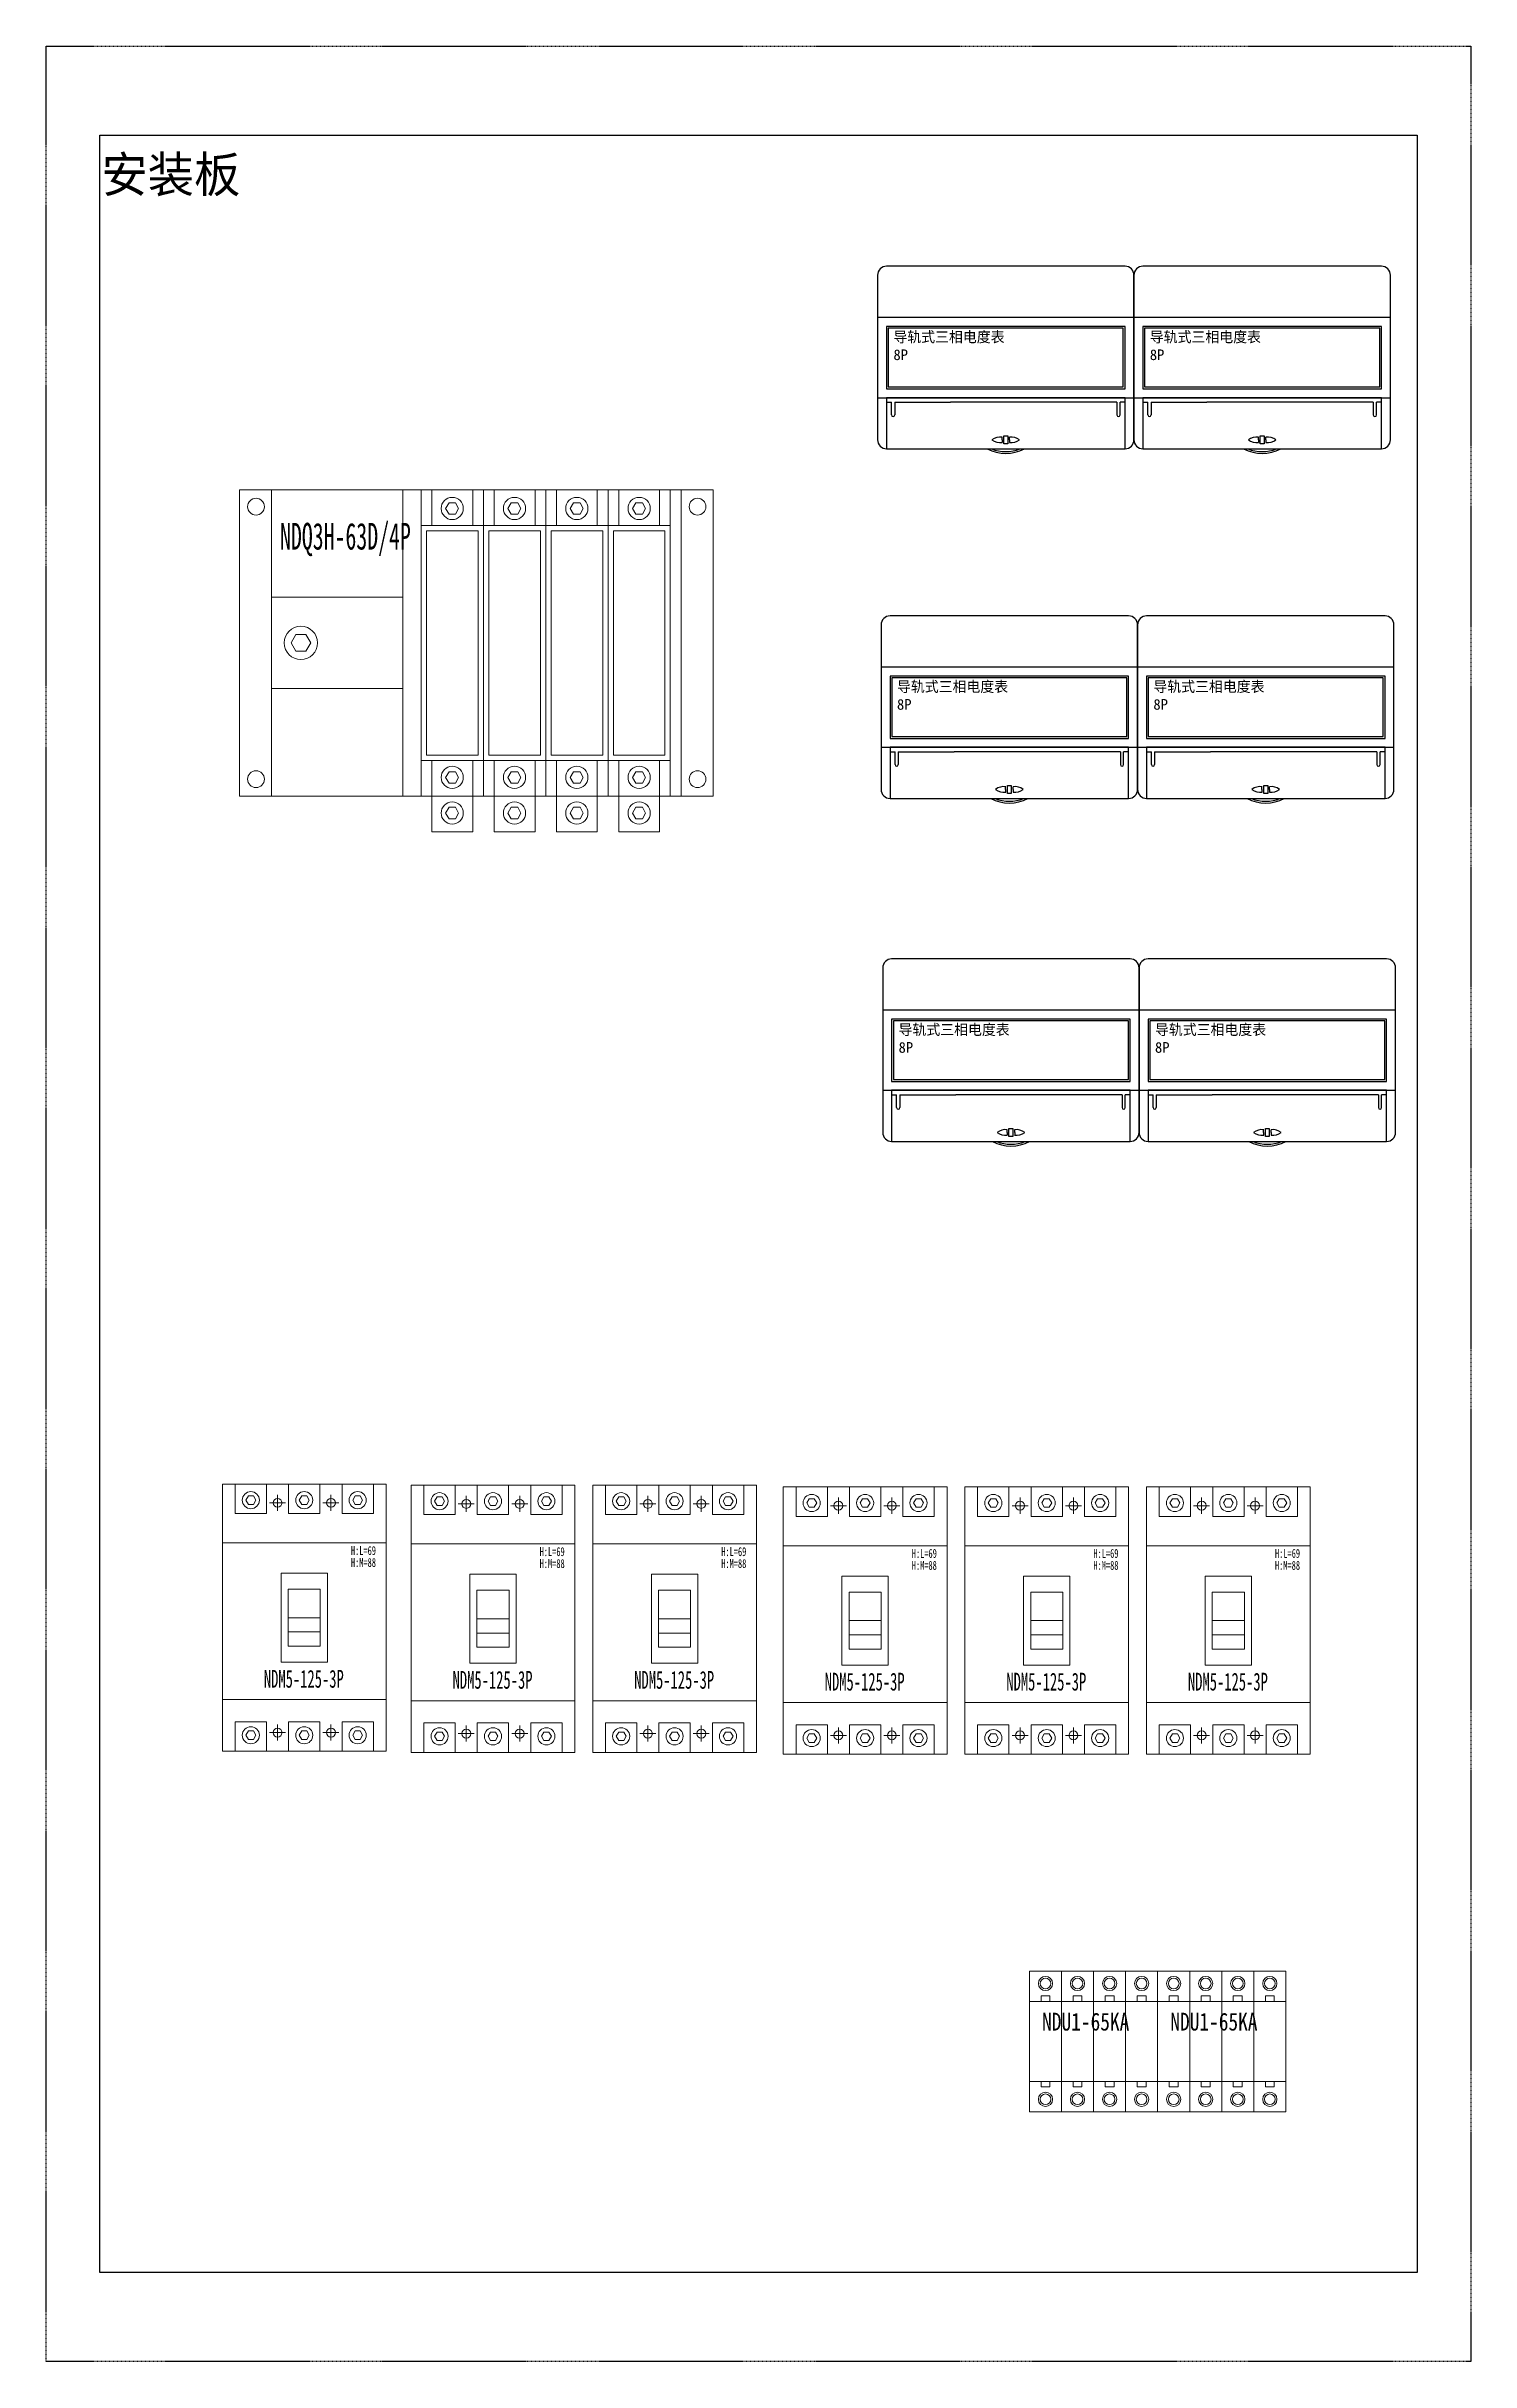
# Model space of a CAD drawing. Extents: x 406266 to 407066, y 364845 to 366145.
import ezdxf
from ezdxf.enums import TextEntityAlignment as Align

# ---------------------------------------------------------------- set-up
doc = ezdxf.new("R2010")
doc.units = 0
doc.header["$MEASUREMENT"] = 0
doc.linetypes.add('DASHED', pattern=[0.75, 0.5, -0.25])
doc.layers.add('E-UNIV-NOTE', color=6, linetype='Continuous')
doc.layers.add('布置图', color=30, linetype='Continuous')
doc.layers.add('细线', color=7, linetype='Continuous', lineweight=0)
doc.styles.add('宋', font='', dxfattribs={"width": 0.7})
doc.styles.add('宋体', font='', dxfattribs={"width": 0.8})
doc.styles.get('宋').set_extended_font_data('SimSun')
doc.styles.get('宋体').set_extended_font_data('NSimSun')

# ---------------------------------------------------------------- blocks, each defined once
blk = doc.blocks.new('Manufacturer光辉PartName双电源自动转换开关Series63ShellFrameLimitingCurrentRemarkPartTypeMinCurrent10MaxCurrent63Poles4PMinPower0MaxPower0LibType2DelFlgfalseUpdateDate')
at = {"layer": '细线'}
for points in [[(-133, -76), (133, -76), (133, 96), (-133, 96)], [(-133, 96), (-41.3, 96), (-41.3, -76), (-133, -76)], [(-133, 96), (-115, 96), (-115, -76), (-133, -76)], [(-31, 96), (4, 96), (4, -76), (-31, -76)], [(-25, 76), (-2, 76), (-2, 96), (-25, 96)], [(4, 96), (39, 96), (39, -76), (4, -76)], [(10, 76), (33, 76), (33, 96), (10, 96)], [(39, 96), (74, 96), (74, -76), (39, -76)], [(45, 76), (68, 76), (68, 96), (45, 96)], [(74, 96), (109, 96), (109, -76), (74, -76)], [(80, 76), (103, 76), (103, 96), (80, 96)], [(115, 96), (133, 96), (133, -76), (115, -76)], [(-9.9, 85.5), (-11.7, 88.7), (-15.3, 88.7), (-17.2, 85.5), (-15.3, 82.3), (-11.7, 82.3)], [(25.1, 85.5), (23.3, 88.7), (19.7, 88.7), (17.8, 85.5), (19.7, 82.3), (23.3, 82.3)], [(60.1, 85.5), (58.3, 88.7), (54.7, 88.7), (52.8, 85.5), (54.7, 82.3), (58.3, 82.3)], [(95.1, 85.5), (93.3, 88.7), (89.7, 88.7), (87.8, 85.5), (89.7, 82.3), (93.3, 82.3)], [(-31, 76), (4, 76), (4, -56), (-31, -56)], [(-28, 73), (1, 73), (1, -53), (-28, -53)], [(4, 76), (39, 76), (39, -56), (4, -56)], [(7, 73), (36, 73), (36, -53), (7, -53)], [(39, 76), (74, 76), (74, -56), (39, -56)], [(42, 73), (71, 73), (71, -53), (42, -53)], [(74, 76), (109, 76), (109, -56), (74, -56)], [(77, 73), (106, 73), (106, -53), (77, -53)], [(-115, 35.6), (-41.3, 35.6), (-41.3, -15.6), (-115, -15.6)], [(-93, 10), (-95.8, 14.7), (-101.3, 14.7), (-104, 10), (-101.3, 5.3), (-95.8, 5.3)], [(-25, -56), (-2, -56), (-2, -76), (-25, -76)], [(-9.9, -65.5), (-11.7, -68.7), (-15.3, -68.7), (-17.2, -65.5), (-15.3, -62.3), (-11.7, -62.3)], [(10, -56), (33, -56), (33, -76), (10, -76)], [(25.1, -65.5), (23.3, -68.7), (19.7, -68.7), (17.8, -65.5), (19.7, -62.3), (23.3, -62.3)], [(45, -56), (68, -56), (68, -76), (45, -76)], [(60.1, -65.5), (58.3, -68.7), (54.7, -68.7), (52.8, -65.5), (54.7, -62.3), (58.3, -62.3)], [(80, -56), (103, -56), (103, -76), (80, -76)], [(95.1, -65.5), (93.3, -68.7), (89.7, -68.7), (87.8, -65.5), (89.7, -62.3), (93.3, -62.3)], [(-25, -76), (-2, -76), (-2, -96), (-25, -96)], [(10, -76), (33, -76), (33, -96), (10, -96)], [(45, -76), (68, -76), (68, -96), (45, -96)], [(80, -76), (103, -76), (103, -96), (80, -96)], [(-9.9, -85.5), (-11.7, -88.7), (-15.3, -88.7), (-17.2, -85.5), (-15.3, -82.3), (-11.7, -82.3)], [(25.1, -85.5), (23.3, -88.7), (19.7, -88.7), (17.8, -85.5), (19.7, -82.3), (23.3, -82.3)], [(60.1, -85.5), (58.3, -88.7), (54.7, -88.7), (52.8, -85.5), (54.7, -82.3), (58.3, -82.3)], [(95.1, -85.5), (93.3, -88.7), (89.7, -88.7), (87.8, -85.5), (89.7, -82.3), (93.3, -82.3)]]:
    blk.add_lwpolyline(points, close=True, dxfattribs=at)
for centre, radius in [((-123.7, 86.5), 4.7), ((-13.5, 85.5), 6.24), ((21.5, 85.5), 6.24), ((56.5, 85.5), 6.24), ((91.5, 85.5), 6.24), ((124.3, 86.5), 4.7), ((-98.5, 10), 9.36), ((-123.7, -66.5), 4.7), ((-13.5, -65.5), 6.24), ((21.5, -65.5), 6.24), ((56.5, -65.5), 6.24), ((91.5, -65.5), 6.24), ((124.3, -66.5), 4.7), ((-13.5, -85.5), 6.24), ((21.5, -85.5), 6.24), ((56.5, -85.5), 6.24), ((91.5, -85.5), 6.24)]:
    blk.add_circle(centre, radius, dxfattribs=at)
at = {"layer": '细线', "insert": (-110.2, 77.4), "char_height": 15, "width": 73.897, "attachment_point": 1, "style": '宋'}
blk.add_mtext('\\pxql;{\\fFangSong_GB2312|b0|i0|c134|p49;\\W0.6;NDQ3H-63D/4P}', dxfattribs=at)
blk = doc.blocks.new('Manufacturer光辉PartName塑壳断路器Series125ShellFrameLimitingCurrentRemarkPartTypeMinCurrent1MaxCurrent125Poles3PMinPower0MaxPower0LibType2DelFlgfalseUpdateDate')
at = {"layer": '细线'}
for p, q in [((-15, 69), (-15, 60)), ((15, 69), (15, 60)), ((-19.5, 64.5), (-10.5, 64.5)), ((10.5, 64.5), (19.5, 64.5)), ((-19.5, -64.5), (-10.5, -64.5)), ((-15, -69), (-15, -60)), ((10.5, -64.5), (19.5, -64.5)), ((15, -69), (15, -60))]:
    blk.add_line(p, q, dxfattribs=at)
for points in [[(-46, -75), (46, -75), (46, 75), (-46, 75)], [(-38.8, 58.5), (-21.2, 58.5), (-21.2, 75), (-38.8, 75)], [(-8.8, 58.5), (8.8, 58.5), (8.8, 75), (-8.8, 75)], [(21.2, 58.5), (38.8, 58.5), (38.8, 75), (21.2, 75)], [(-46, -46), (46, -46), (46, 42), (-46, 42)], [(-13, -25), (13, -25), (13, 25), (-13, 25)], [(-9, -16), (9, -16), (9, 16), (-9, 16)], [(-9, 0), (9, 0), (9, -16), (-9, -16)], [(-9, 0), (9, 0), (9, -8), (-9, -8)], [(-38.8, -58.5), (-21.2, -58.5), (-21.2, -75), (-38.8, -75)], [(-8.8, -58.5), (8.8, -58.5), (8.8, -75), (-8.8, -75)], [(21.2, -58.5), (38.8, -58.5), (38.8, -75), (21.2, -75)]]:
    blk.add_lwpolyline(points, close=True, dxfattribs=at)
at = {"layer": '细线', "color": 7}
for points in [[(-27.2, 66), (-28.6, 68.4), (-31.4, 68.4), (-32.8, 66), (-31.4, 63.6), (-28.6, 63.6)], [(2.8, 66), (1.4, 68.4), (-1.4, 68.4), (-2.8, 66), (-1.4, 63.6), (1.4, 63.6)], [(32.8, 66), (31.4, 68.4), (28.6, 68.4), (27.2, 66), (28.6, 63.6), (31.4, 63.6)], [(-27.2, -66), (-28.6, -68.4), (-31.4, -68.4), (-32.8, -66), (-31.4, -63.6), (-28.6, -63.6)], [(2.8, -66), (1.4, -68.4), (-1.4, -68.4), (-2.8, -66), (-1.4, -63.6), (1.4, -63.6)], [(32.8, -66), (31.4, -68.4), (28.6, -68.4), (27.2, -66), (28.6, -63.6), (31.4, -63.6)]]:
    blk.add_lwpolyline(points, close=True, dxfattribs=at)
for centre in [(-30, 66), (0, 66), (30, 66), (-30, -66), (0, -66), (30, -66)]:
    blk.add_circle(centre, 4.8, dxfattribs=at)
at = {"layer": '细线'}
for centre in [(-15, 64.5), (15, 64.5), (-15, -64.5), (15, -64.5)]:
    blk.add_circle(centre, 2.5, dxfattribs=at)
at = {"layer": '细线', "color": 7, "attachment_point": 1, "style": '宋'}
for s, insert, char_height, width in [('\\pxql;{\\fFangSong_GB2312|b0|i0|c134|p49;\\W0.6;H:L=69}', (26.2, 40.2), 5, 16.799), ('\\pxql;{\\fFangSong_GB2312|b0|i0|c134|p49;\\W0.6;H:M=88}', (26.2, 33.5), 5, 16.799), ('\\pxql;{\\fFangSong_GB2312|b0|i0|c134|p49;\\W0.6;NDM5-125-3P}', (-22.7, -29.3), 10, 49.265)]:
    blk.add_mtext(s, dxfattribs=dict(at, insert=insert, char_height=char_height, width=width))
blk = doc.blocks.new('Manufacturer上海良信PartName电涌保护器SeriesNDU1ShellFrameLimitingCurrentRemarkPartTypeMinCurrent0MaxCurrent0Poles4PMinPower0MaxPower0LibType3DelFlgfalseUpdateDate2023-01-0100000')
at = {"color": 7, "linetype": 'Continuous', "lineweight": 15}
for p, q in [((-18, 39.5), (-36, 39.5)), ((-36, 39.5), (-36, 22.5)), ((-18, 22.5), (-18, 39.5)), ((36, 39.5), (-18, 39.5)), ((0, 22.5), (0, 39.5)), ((18, 22.5), (18, 39.5)), ((36, 39.5), (36, 22.5)), ((-36, 22.5), (-36, -22.5)), ((-18, 22.5), (-36, 22.5)), ((-24.5, 25.5), (-29.5, 25.5)), ((-29.5, 25.5), (-29.5, 22.5)), ((-24.5, 22.5), (-24.5, 25.5)), ((-18, -22.5), (-18, 22.5)), ((36, 22.5), (-18, 22.5)), ((-6.5, 25.5), (-11.5, 25.5)), ((-11.5, 25.5), (-11.5, 22.5)), ((-6.5, 22.5), (-6.5, 25.5)), ((0, -22.5), (0, 22.5)), ((11.5, 25.5), (6.5, 25.5)), ((6.5, 25.5), (6.5, 22.5)), ((11.5, 22.5), (11.5, 25.5)), ((18, -22.5), (18, 22.5)), ((29.5, 25.5), (24.5, 25.5)), ((24.5, 25.5), (24.5, 22.5)), ((29.5, 22.5), (29.5, 25.5)), ((36, 22.5), (36, -22.5)), ((-36, -22.5), (-18, -22.5)), ((-36, -22.5), (-36, -39.5)), ((-29.5, -25.5), (-29.5, -22.5)), ((-24.5, -25.5), (-29.5, -25.5)), ((-24.5, -22.5), (-24.5, -25.5)), ((-18, -39.5), (-18, -22.5)), ((-18, -22.5), (36, -22.5)), ((-11.5, -25.5), (-11.5, -22.5)), ((-6.5, -25.5), (-11.5, -25.5)), ((-6.5, -22.5), (-6.5, -25.5)), ((0, -39.5), (0, -22.5)), ((6.5, -25.5), (6.5, -22.5)), ((11.5, -25.5), (6.5, -25.5)), ((11.5, -22.5), (11.5, -25.5)), ((18, -39.5), (18, -22.5)), ((24.5, -25.5), (24.5, -22.5)), ((29.5, -25.5), (24.5, -25.5)), ((29.5, -22.5), (29.5, -25.5)), ((36, -22.5), (36, -39.5)), ((-36, -39.5), (-18, -39.5)), ((-18, -39.5), (36, -39.5))]:
    blk.add_line(p, q, dxfattribs=at)
for centre, radius in [((-27, 32.5), 4), ((-27, 32.5), 3), ((-9, 32.5), 4), ((-9, 32.5), 3), ((9, 32.5), 4), ((9, 32.5), 3), ((27, 32.5), 4), ((27, 32.5), 3), ((-27, -32.5), 4), ((-27, -32.5), 3), ((-9, -32.5), 4), ((-9, -32.5), 3), ((9, -32.5), 4), ((9, -32.5), 3), ((27, -32.5), 4), ((27, -32.5), 3)]:
    blk.add_circle(centre, radius, dxfattribs=at)
at = {"layer": 'E-UNIV-NOTE', "style": '宋体', "width": 0.8}
blk.add_text('NDU1-65KA', height=10, dxfattribs=at).set_placement((-28.9, 6.1))
blk = doc.blocks.new('Manufacturer光辉PartName电能表Series导轨式ShellFrameLimitingCurrentRemarkPartTypeMinCurrent1MaxCurrent500PolesMinPower0MaxPower0LibType2DelFlgfalseUpdateDate')
for p, q in [((-67, -24.6), (-64.2, -24.6)), ((-62.4, -24.6), (-31, -24.6)), ((62.4, -24.6), (-31, -24.6)), ((67, -24.6), (64.2, -24.6)), ((-2.1, -45.7), (-2.1, -44.2)), ((-2.1, -45.7), (-2.1, -47.2)), ((2.1, -45.7), (2.1, -44.2)), ((2.1, -45.7), (2.1, -47.2))]:
    blk.add_line(p, q)
blk.add_lwpolyline([(-67, -50.7), (67, -50.7, 0.414214), (72, -45.7), (72, 46.8, 0.414214), (67, 51.8), (-67, 51.8, 0.414214), (-72, 46.8), (-72, -45.7, 0.414214)], format="xyb", close=True)
for points in [[(-72, -22), (72, -22), (72, 23), (-72, 23)], [(-67, -17), (67, -17), (67, 18), (-67, 18)], [(-66, -16), (66, -16), (66, 17), (-66, 17)], [(-67, -50.7), (67, -50.7), (67, -22), (-67, -22)], [(-1.1, -43.5), (1.1, -43.5), (1.1, -47.9), (-1.1, -47.9)]]:
    blk.add_lwpolyline(points, close=True)
for points in [[(-64.2, -31.7), (-64.2, -24.6)], [(-62.4, -24.6), (-62.4, -31.7)], [(62.4, -24.6), (62.4, -31.7)], [(64.2, -31.7), (64.2, -24.6)]]:
    blk.add_lwpolyline(points)
for centre, radius, start, end in [((-63.3, -31.7), 0.9, 180, 0), ((63.3, -31.7), 0.9, 180, 0), ((0, -30.9), 22.4, 242.2689, 297.7311), ((0, -30.9), 21.4, 247.8872, 292.1128), ((-3.1, -51.8), 7.73, 82.2489, 127.0581), ((-3.1, -39.5), 7.73, 232.9419, 277.7511), ((3.1, -51.8), 7.73, 52.9419, 97.7511), ((3.1, -39.5), 7.73, 262.2489, 307.0581)]:
    blk.add_arc(centre, radius, start, end)
at = {"insert": (-63.1, 15.1), "char_height": 6, "width": 68.446, "attachment_point": 1}
blk.add_mtext('导轨式三相电度表\\P8P', dxfattribs=at)

msp = doc.modelspace()

# ---------------------------------------------------------------- linework, layer by layer
at = {"color": 2}
msp.add_lwpolyline([(406295.7, 366094.6), (407035.7, 366094.6), (407035.7, 364894.6), (406295.7, 364894.6)], close=True, dxfattribs=at)
at = {"layer": '布置图', "linetype": 'DASHED'}
msp.add_lwpolyline([(406265.7, 366144.6), (407065.7, 366144.6), (407065.7, 364844.6), (406265.7, 364844.6)], close=True, dxfattribs=at)

# ---------------------------------------------------------------- block references
for name, p in [('Manufacturer光辉PartName电能表Series导轨式ShellFrameLimitingCurrentRemarkPartTypeMinCurrent1MaxCurrent500PolesMinPower0MaxPower0LibType2DelFlgfalseUpdateDate', (406804.6, 365969.3)), ('Manufacturer光辉PartName电能表Series导轨式ShellFrameLimitingCurrentRemarkPartTypeMinCurrent1MaxCurrent500PolesMinPower0MaxPower0LibType2DelFlgfalseUpdateDate', (406948.6, 365969.3)), ('Manufacturer光辉PartName双电源自动转换开关Series63ShellFrameLimitingCurrentRemarkPartTypeMinCurrent10MaxCurrent63Poles4PMinPower0MaxPower0LibType2DelFlgfalseUpdateDate', (406507.2, 365799.6)), ('Manufacturer光辉PartName电能表Series导轨式ShellFrameLimitingCurrentRemarkPartTypeMinCurrent1MaxCurrent500PolesMinPower0MaxPower0LibType2DelFlgfalseUpdateDate', (406806.6, 365773)), ('Manufacturer光辉PartName电能表Series导轨式ShellFrameLimitingCurrentRemarkPartTypeMinCurrent1MaxCurrent500PolesMinPower0MaxPower0LibType2DelFlgfalseUpdateDate', (406950.6, 365773)), ('Manufacturer光辉PartName电能表Series导轨式ShellFrameLimitingCurrentRemarkPartTypeMinCurrent1MaxCurrent500PolesMinPower0MaxPower0LibType2DelFlgfalseUpdateDate', (406807.5, 365580.4)), ('Manufacturer光辉PartName电能表Series导轨式ShellFrameLimitingCurrentRemarkPartTypeMinCurrent1MaxCurrent500PolesMinPower0MaxPower0LibType2DelFlgfalseUpdateDate', (406951.5, 365580.4)), ('Manufacturer光辉PartName塑壳断路器Series125ShellFrameLimitingCurrentRemarkPartTypeMinCurrent1MaxCurrent125Poles3PMinPower0MaxPower0LibType2DelFlgfalseUpdateDate', (406410.6, 365262.3)), ('Manufacturer光辉PartName塑壳断路器Series125ShellFrameLimitingCurrentRemarkPartTypeMinCurrent1MaxCurrent125Poles3PMinPower0MaxPower0LibType2DelFlgfalseUpdateDate', (406516.6, 365261.7)), ('Manufacturer光辉PartName塑壳断路器Series125ShellFrameLimitingCurrentRemarkPartTypeMinCurrent1MaxCurrent125Poles3PMinPower0MaxPower0LibType2DelFlgfalseUpdateDate', (406618.6, 365261.7)), ('Manufacturer光辉PartName塑壳断路器Series125ShellFrameLimitingCurrentRemarkPartTypeMinCurrent1MaxCurrent125Poles3PMinPower0MaxPower0LibType2DelFlgfalseUpdateDate', (406725.6, 365260.7)), ('Manufacturer光辉PartName塑壳断路器Series125ShellFrameLimitingCurrentRemarkPartTypeMinCurrent1MaxCurrent125Poles3PMinPower0MaxPower0LibType2DelFlgfalseUpdateDate', (406827.6, 365260.7)), ('Manufacturer光辉PartName塑壳断路器Series125ShellFrameLimitingCurrentRemarkPartTypeMinCurrent1MaxCurrent125Poles3PMinPower0MaxPower0LibType2DelFlgfalseUpdateDate', (406929.6, 365260.7)), ('Manufacturer上海良信PartName电涌保护器SeriesNDU1ShellFrameLimitingCurrentRemarkPartTypeMinCurrent0MaxCurrent0Poles4PMinPower0MaxPower0LibType3DelFlgfalseUpdateDate2023-01-0100000', (406853.9, 365024.4)), ('Manufacturer上海良信PartName电涌保护器SeriesNDU1ShellFrameLimitingCurrentRemarkPartTypeMinCurrent0MaxCurrent0Poles4PMinPower0MaxPower0LibType3DelFlgfalseUpdateDate2023-01-0100000', (406925.9, 365024.4))]:
    msp.add_blockref(name, p)

# ---------------------------------------------------------------- texts
at = {"color": 0}
msp.add_text('安装板', height=20, dxfattribs=at).set_placement((406296.7, 366072.6), align=Align.MIDDLE_LEFT)

doc.saveas('drawing.dxf')
